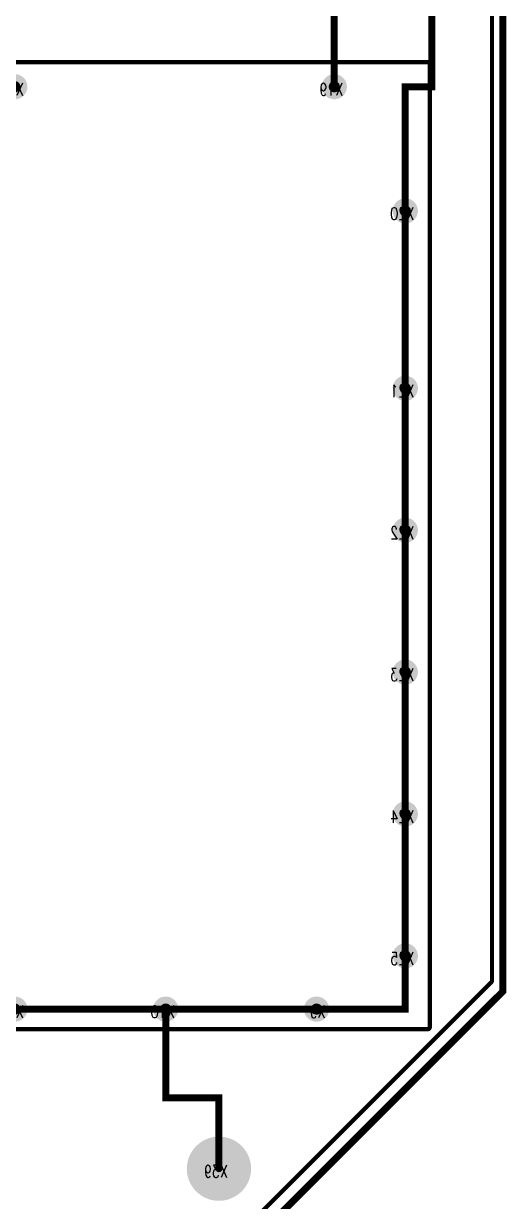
# Model space of a CAD drawing. Extents: x -105 to 180, y -98 to 99.
# Drawn here: x 31.7 to 66.3, y -55.7 to 28.7 of the extents above; entities that cross this region are included whole.
import ezdxf

# ---------------------------------------------------------------- set-up
doc = ezdxf.new("R2010")
doc.units = 0
doc.linetypes.add('SIG_61', pattern=[2, 1, 1])
for name, color, linetype in [('BOARD_OUTLINE_00', 5, 'CONTINUOUS'), ('DRIL_NPLTE_THRU_01', 16, 'CONTINUOUS'), ('DRIL_NPLTE_THRU_02', 176, 'CONTINUOUS'), ('DRIL_NPLTE_THRU_04', 56, 'CONTINUOUS'), ('DRIL_PLTE_THRU_01', 16, 'CONTINUOUS'), ('DRIL_PLTE_THRU_02', 176, 'CONTINUOUS'), ('DRIL_PLTE_THRU_04', 56, 'CONTINUOUS'), ('DRIL_SYMBOL', 5, 'CONTINUOUS'), ('PADS_BOT', 2, 'CONTINUOUS'), ('PADS_INNER', 1, 'CONTINUOUS'), ('PADS_TOP', 1, 'CONTINUOUS'), ('PART_NAME_04', 4, 'CONTINUOUS'), ('POUR_OUTLINE_01', 1, 'CONTINUOUS'), ('POUR_OUTLINE_04', 2, 'CONTINUOUS'), ('POUR_VIATHERM_01', 1, 'CONTINUOUS'), ('TRACE_04', 2, 'CONTINUOUS')]:
    doc.layers.add(name, color=color, linetype=linetype)
doc.styles.add('W0$127', font='simplex', dxfattribs={"width": 0.75})

# ---------------------------------------------------------------- blocks, each defined once
blk = doc.blocks.new('SMOOTH_0$5')
at = {"const_width": 0.25}
blk.add_lwpolyline([(-0.125, 0, 1), (0.125, 0, 1)], format="xyb", close=True, dxfattribs=at)
blk = doc.blocks.new('BOARD_24')
at = {"layer": 'BOARD_OUTLINE_00', "const_width": 0.5}
blk.add_lwpolyline([(0, 0), (-81.28, 0), (-106.68, -25.4), (-106.68, -106.68), (-88.9, -124.46), (7.62, -124.46), (25.4, -106.68), (25.4, -25.4)], close=True, dxfattribs=at)
at = {"layer": 'BOARD_OUTLINE_00'}
blk.add_blockref('SMOOTH_0$5', (25.4, -106.68), dxfattribs=at)
blk = doc.blocks.new('POUR_OUTLINE_51')
at = {"layer": 'POUR_OUTLINE_01', "const_width": 0.3}
blk.add_lwpolyline([(-442.11, -452.1375), (-442.11, -383.205, 0.4142136), (-442.26, -383.055), (-479.76, -383.055, 0.4142136), (-479.91, -383.205), (-479.91, -452.1375, 0.4142136), (-479.76, -452.2875), (-442.26, -452.2875, 0.4142136)], format="xyb", close=True, dxfattribs=at)
blk = doc.blocks.new('POUR_VIATHERM_52')
at = {"layer": 'POUR_VIATHERM_01'}
for points in [[(-478.755, -426.72), (-478.755, -426.72)], [(-478.155, -426.12), (-478.155, -426.12)], [(-477.555, -426.72), (-477.555, -426.72)], [(-478.155, -427.32), (-478.155, -427.32)]]:
    blk.add_lwpolyline(points, dxfattribs=at)
blk = doc.blocks.new('POUR_VIATHERM_53')
at = {"layer": 'POUR_VIATHERM_01'}
for points in [[(-471.805, -450.25), (-471.805, -450.25)], [(-472.405, -450.85), (-472.405, -450.85)], [(-471.205, -450.85), (-471.205, -450.85)], [(-471.805, -451.45), (-471.805, -451.45)]]:
    blk.add_lwpolyline(points, dxfattribs=at)
blk = doc.blocks.new('POUR_VIATHERM_54')
at = {"layer": 'POUR_VIATHERM_01'}
for points in [[(-478.155, -436.28), (-478.155, -436.28)], [(-478.755, -436.88), (-478.755, -436.88)], [(-478.155, -437.48), (-478.155, -437.48)], [(-477.555, -436.88), (-477.555, -436.88)]]:
    blk.add_lwpolyline(points, dxfattribs=at)
blk = doc.blocks.new('POUR_VIATHERM_55')
at = {"layer": 'POUR_VIATHERM_01'}
for points in [[(-478.755, -416.56), (-478.755, -416.56)], [(-478.155, -415.96), (-478.155, -415.96)], [(-477.555, -416.56), (-477.555, -416.56)], [(-478.155, -417.16), (-478.155, -417.16)]]:
    blk.add_lwpolyline(points, dxfattribs=at)
blk = doc.blocks.new('POUR_VIATHERM_56')
at = {"layer": 'POUR_VIATHERM_01'}
for points in [[(-478.155, -446.44), (-478.155, -446.44)], [(-478.755, -447.04), (-478.755, -447.04)], [(-478.155, -447.64), (-478.155, -447.64)], [(-477.555, -447.04), (-477.555, -447.04)]]:
    blk.add_lwpolyline(points, dxfattribs=at)
blk = doc.blocks.new('POUR_HEADER_0')
for name in ['POUR_OUTLINE_51', 'POUR_VIATHERM_55', 'POUR_VIATHERM_52', 'POUR_VIATHERM_54', 'POUR_VIATHERM_56', 'POUR_VIATHERM_53']:
    blk.add_blockref(name, (478.155, 383.54))
blk = doc.blocks.new('POUR_OUTLINE_2')
at = {"layer": 'POUR_OUTLINE_04', "const_width": 0.3}
blk.add_lwpolyline([(-437.665, -448.820736), (-437.665, -369.059264, 0.198912367), (-437.708934, -368.953198), (-462.933198, -343.728934, 0.198912367), (-463.039264, -343.685), (-542.800736, -343.685, 0.198912367), (-542.906802, -343.728934), (-568.131066, -368.953198, 0.198912367), (-568.175, -369.059264), (-568.175, -448.820736, 0.198912367), (-568.131066, -448.926802), (-550.526802, -466.531066, 0.198912367), (-550.420736, -466.575), (-455.419264, -466.575, 0.198912367), (-455.313198, -466.531066), (-437.708934, -448.926802, 0.198912367)], format="xyb", close=True, dxfattribs=at)
blk = doc.blocks.new('POUR_HEADER_1')
blk.add_blockref('POUR_OUTLINE_2', (541.02, 343.535))
blk = doc.blocks.new('DRIL_SYMBOL_0$8')
at = {"layer": 'DRIL_SYMBOL', "const_width": 0.0508}
for points in [[(-0.254, 0), (0.254, 0)], [(0, -0.254), (0, 0.254)]]:
    blk.add_lwpolyline(points, dxfattribs=at)
blk = doc.blocks.new('DRIL_HOLE_0$8')
at = {"const_width": 0.4}
blk.add_lwpolyline([(-0.2, 0, 1), (0.2, 0, 1)], format="xyb", close=True, dxfattribs=at)
blk.add_blockref('DRIL_SYMBOL_0$8', (0, 0))
blk = doc.blocks.new('PAD_12')
at = {"const_width": 0.9}
blk.add_lwpolyline([(0, -0.45, 1), (0, 0.45, 1)], format="xyb", close=True, dxfattribs=at)
blk = doc.blocks.new('STK_BOT_110')
at = {"layer": 'DRIL_PLTE_THRU_01'}
blk.add_blockref('DRIL_HOLE_0$8', (0, 0), dxfattribs=at)
at = {"layer": 'DRIL_PLTE_THRU_02'}
blk.add_blockref('DRIL_HOLE_0$8', (0, 0), dxfattribs=at)
at = {"layer": 'DRIL_PLTE_THRU_04'}
blk.add_blockref('DRIL_HOLE_0$8', (0, 0), dxfattribs=at)
at = {"layer": 'PADS_BOT'}
blk.add_blockref('PAD_12', (0, 0), dxfattribs=at)
at = {"layer": 'PADS_INNER'}
blk.add_blockref('PAD_12', (0, 0), dxfattribs=at)
at = {"layer": 'PADS_TOP'}
blk.add_blockref('PAD_12', (0, 0), dxfattribs=at)
blk = doc.blocks.new('SYM_BOT_10')
blk.add_blockref('STK_BOT_110', (0, 0))
blk = doc.blocks.new('PART_BOT_73')
blk.add_blockref('SYM_BOT_10', (0, 0))
at = {"layer": 'PART_NAME_04', "style": 'W0$127', "width": 0.75}
blk.add_text('X9', height=0.889, dxfattribs=at).set_placement((-0.635, -0.635))
blk = doc.blocks.new('PART_BOT_74')
blk.add_blockref('SYM_BOT_10', (0, 0))
at = {"layer": 'PART_NAME_04', "style": 'W0$127', "width": 0.75}
blk.add_text('X10', height=0.889, dxfattribs=at).set_placement((-0.635, -0.635))
blk = doc.blocks.new('PART_BOT_75')
blk.add_blockref('SYM_BOT_10', (0, 0))
at = {"layer": 'PART_NAME_04', "style": 'W0$127', "width": 0.75}
blk.add_text('X11', height=0.889, dxfattribs=at).set_placement((-0.635, -0.635))
blk = doc.blocks.new('PART_BOT_76')
blk.add_blockref('SYM_BOT_10', (0, 0))
at = {"layer": 'PART_NAME_04', "style": 'W0$127', "width": 0.75}
blk.add_text('X25', height=0.889, dxfattribs=at).set_placement((-0.635, -0.635))
blk = doc.blocks.new('PART_BOT_78')
blk.add_blockref('SYM_BOT_10', (0, 0))
at = {"layer": 'PART_NAME_04', "style": 'W0$127', "width": 0.75}
blk.add_text('X24', height=0.889, dxfattribs=at).set_placement((-0.635, -0.635))
blk = doc.blocks.new('PART_BOT_79')
blk.add_blockref('SYM_BOT_10', (0, 0))
at = {"layer": 'PART_NAME_04', "style": 'W0$127', "width": 0.75}
blk.add_text('X23', height=0.889, dxfattribs=at).set_placement((-0.635, -0.635))
blk = doc.blocks.new('PART_BOT_80')
blk.add_blockref('SYM_BOT_10', (0, 0))
at = {"layer": 'PART_NAME_04', "style": 'W0$127', "width": 0.75}
blk.add_text('X22', height=0.889, dxfattribs=at).set_placement((-0.635, -0.635))
blk = doc.blocks.new('PART_BOT_81')
blk.add_blockref('SYM_BOT_10', (0, 0))
at = {"layer": 'PART_NAME_04', "style": 'W0$127', "width": 0.75}
blk.add_text('X21', height=0.889, dxfattribs=at).set_placement((-0.635, -0.635))
blk = doc.blocks.new('PART_BOT_82')
blk.add_blockref('SYM_BOT_10', (0, 0))
at = {"layer": 'PART_NAME_04', "style": 'W0$127', "width": 0.75}
blk.add_text('X20', height=0.889, dxfattribs=at).set_placement((-0.635, -0.635))
blk = doc.blocks.new('PART_BOT_83')
blk.add_blockref('SYM_BOT_10', (0, 0))
at = {"layer": 'PART_NAME_04', "style": 'W0$127', "width": 0.75}
blk.add_text('X19', height=0.889, dxfattribs=at).set_placement((-0.635, -0.635))
blk = doc.blocks.new('PART_BOT_84')
blk.add_blockref('SYM_BOT_10', (0, 0))
at = {"layer": 'PART_NAME_04', "style": 'W0$127', "width": 0.75}
blk.add_text('X18', height=0.889, dxfattribs=at).set_placement((-0.635, -0.635))
blk = doc.blocks.new('DRIL_SYMBOL_4')
at = {"layer": 'DRIL_SYMBOL', "const_width": 0.0508}
for points in [[(-0.254, 0), (0.254, 0)], [(0, -0.254), (0, 0.254)]]:
    blk.add_lwpolyline(points, dxfattribs=at)
blk = doc.blocks.new('DRIL_HOLE_4')
at = {"const_width": 2}
blk.add_lwpolyline([(-1, 0, 1), (1, 0, 1)], format="xyb", close=True, dxfattribs=at)
blk.add_blockref('DRIL_SYMBOL_4', (0, 0))
blk = doc.blocks.new('PAD_0')
blk.add_lwpolyline([(0, 0, 1), (0, 0, 1)], format="xyb", close=True)
blk = doc.blocks.new('PAD_17')
at = {"const_width": 2.3}
blk.add_lwpolyline([(0, -1.15, 1), (0, 1.15, 1)], format="xyb", close=True, dxfattribs=at)
blk = doc.blocks.new('STK_BOT_153')
at = {"layer": 'DRIL_NPLTE_THRU_01'}
blk.add_blockref('DRIL_HOLE_4', (0, 0), dxfattribs=at)
at = {"layer": 'DRIL_NPLTE_THRU_02'}
blk.add_blockref('DRIL_HOLE_4', (0, 0), dxfattribs=at)
at = {"layer": 'DRIL_NPLTE_THRU_04'}
blk.add_blockref('DRIL_HOLE_4', (0, 0), dxfattribs=at)
at = {"layer": 'PADS_BOT'}
blk.add_blockref('PAD_17', (0, 0), dxfattribs=at)
at = {"layer": 'PADS_INNER'}
blk.add_blockref('PAD_0', (0, 0), dxfattribs=at)
at = {"layer": 'PADS_TOP'}
blk.add_blockref('PAD_0', (0, 0), dxfattribs=at)
blk = doc.blocks.new('SYM_BOT_29')
blk.add_blockref('STK_BOT_153', (0, 0))
blk = doc.blocks.new('PART_BOT_131')
blk.add_blockref('SYM_BOT_29', (0, 0))
at = {"layer": 'PART_NAME_04', "style": 'W0$127', "width": 0.75}
blk.add_text('X39', height=0.889, dxfattribs=at).set_placement((-0.635, -0.635))

msp = doc.modelspace()

# ---------------------------------------------------------------- linework, layer by layer
at = {"layer": 'TRACE_04', "linetype": 'SIG_61', "const_width": 0.5}
for points in [[(53.975, 24.13), (53.975, 38.1), (60.96, 38.1)], [(59.055, 15.24), (59.055, 24.13), (60.96, 24.13), (60.96, 38.1)], [(59.055, 2.54), (59.055, 15.24)], [(59.055, -7.62), (59.055, 2.54)], [(59.055, -17.78), (59.055, -7.62)], [(59.055, -27.94), (59.055, -17.78)], [(59.055, -38.1), (59.055, -27.94)], [(52.705, -41.91), (59.055, -41.91), (59.055, -38.1)], [(41.91, -41.91), (31.115, -41.91)], [(45.72, -53.34), (45.72, -48.26), (41.91, -48.26), (41.91, -41.91)], [(52.705, -41.91), (41.91, -41.91)]]:
    msp.add_lwpolyline(points, dxfattribs=at)

# ---------------------------------------------------------------- block references
msp.add_blockref('BOARD_24', (40.64, 66.04))
at = {"linetype": 'SIG_61'}
for name, p in [('POUR_HEADER_1', (-38.1, 65.405)), ('POUR_HEADER_0', (24.765, 25.4))]:
    msp.add_blockref(name, p, dxfattribs=at)
at = {"xscale": -1}
for name, p in [('PART_BOT_84', (31.115, 24.13)), ('PART_BOT_83', (53.975, 24.13)), ('PART_BOT_82', (59.055, 15.24)), ('PART_BOT_81', (59.055, 2.54)), ('PART_BOT_80', (59.055, -7.62)), ('PART_BOT_79', (59.055, -17.78)), ('PART_BOT_78', (59.055, -27.94)), ('PART_BOT_76', (59.055, -38.1)), ('PART_BOT_75', (31.115, -41.91)), ('PART_BOT_74', (41.91, -41.91)), ('PART_BOT_73', (52.705, -41.91)), ('PART_BOT_131', (45.72, -53.34))]:
    msp.add_blockref(name, p, dxfattribs=at)
at = {"layer": 'TRACE_04'}
for p in [(53.975, 24.13), (59.055, 24.13), (60.96, 24.13), (59.055, 15.24), (59.055, 15.24), (59.055, 2.54), (59.055, 2.54), (59.055, -7.62), (59.055, -7.62), (59.055, -17.78), (59.055, -17.78), (59.055, -27.94), (59.055, -27.94), (59.055, -38.1), (59.055, -38.1), (41.91, -41.91), (41.91, -41.91), (41.91, -41.91), (52.705, -41.91), (52.705, -41.91), (59.055, -41.91), (41.91, -48.26), (45.72, -48.26), (45.72, -53.34)]:
    msp.add_blockref('SMOOTH_0$5', p, dxfattribs=at)

doc.saveas('drawing.dxf')
